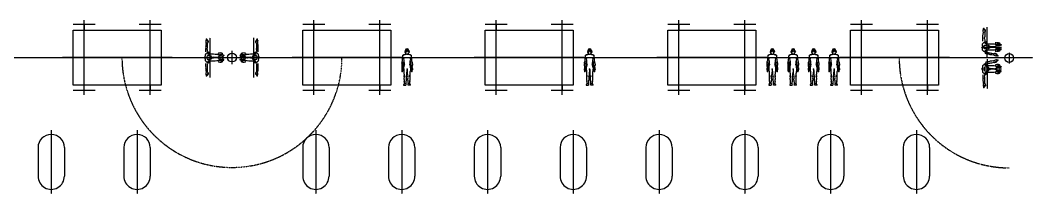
# Model space of a CAD drawing. Header units: millimetres. Extents: x -11892 to 189900, y -209800 to 102617.
# Drawn here: x 30792 to 76817, y -106200 to -98300 of the extents above; entities that cross this region are included whole.
import ezdxf

# ---------------------------------------------------------------- set-up
doc = ezdxf.new("R2010")
doc.units = ezdxf.units.MM
doc.header["$LTSCALE"] = 0.2
doc.linetypes.add('CENTER', pattern=[50.8, 31.75, -6.35, 6.35, -6.35])
doc.linetypes.add('PHANTOM', pattern=[63.5, 31.75, -6.35, 6.35, -6.35, 6.35, -6.35])
for name, color, linetype in [('center', 3, 'CENTER'), ('continus', 6, 'Continuous'), ('fine', 5, 'Continuous'), ('phantom', 5, 'PHANTOM')]:
    doc.layers.add(name, color=color, linetype=linetype)

# ---------------------------------------------------------------- blocks, each defined once
blk = doc.blocks.new('cart1')
at = {"layer": 'center'}
for p, q in [((0, -2500), (0, 2500)), ((-1700, 1500), (1700, 1500)), ((-1700, -1500), (1700, -1500))]:
    blk.add_line(p, q, dxfattribs=at)
at = {"layer": 'continus'}
for p, q in [((-1500, 1000), (-1500, 2000)), ((-1250, -2000), (-1250, 2000)), ((-1250, 2000), (1250, 2000)), ((1250, 2000), (1250, -2000)), ((1500, 1000), (1500, 2000)), ((-1500, 1500), (-1250, 1500)), ((1500, 1500), (1250, 1500)), ((-1500, -2000), (-1500, -1000)), ((1500, -2000), (1500, -1000)), ((-1250, -1500), (-1500, -1500)), ((1250, -1500), (1500, -1500)), ((1250, -2000), (-1250, -2000))]:
    blk.add_line(p, q, dxfattribs=at)
blk = doc.blocks.new('point')
at = {"layer": 'fine'}
h = blk.add_hatch(color=256, dxfattribs=at)
edge = h.paths.add_edge_path()
edge.add_arc((0, 0), 5, 0, 360)
at = {"layer": 'center'}
for p, q in [((7, 0), (-7, 0)), ((0, 7), (0, -7))]:
    blk.add_line(p, q, dxfattribs=at)
blk.add_point((0, 0), dxfattribs=at)
blk = doc.blocks.new('human-top-sit-left-arm-diagonally-forward')
at = {"layer": 'center'}
for p, q in [((0, -454), (0, 900)), ((272, 0), (-654, 0))]:
    blk.add_line(p, q, dxfattribs=at)
at = {"layer": 'continus'}
for p, q in [((155, 838), (150, 838)), ((-476, -402), (-477, -397))]:
    blk.add_line(p, q, dxfattribs=at)
for centre, radius, start, end in [((-121, 752), 204, 353.4177, 3.9712), ((106, 725), 24.1, 173.4179, 199.3438), ((85, 766), 2.62, 50.7758, 180), ((85, 766), 2.62, 50.7758, 180), ((-136, 640), 232, 9.9759, 19.3434), ((-136, 640), 232, 9.9759, 19.3434), ((-12, 647), 157, 46.5152, 50.7787), ((-12, 647), 157, 46.5152, 50.7787), ((113, 684), 20.4, 189.9759, 233.0339), ((113, 684), 20.4, 189.9759, 233.0339), ((91, 755), 6.9, 14.7334, 46.515), ((91, 755), 6.9, 14.7334, 46.515), ((-56, 716), 159, 4.1251, 14.7337), ((-56, 716), 159, 4.1251, 14.7337), ((35, 581), 108, 44.2064, 53.0344), ((35, 581), 108, 44.2064, 53.0345), ((476, 720), 373, 167.2802, 178.8244), ((476, 720), 373, 167.2802, 178.8243), ((2133, 564), 2022, 177.3581, 182.8341), ((2133, 564), 2022, 177.3581, 182.8341), ((117, 801), 5.87, 124.2129, 167.279), ((117, 801), 5.87, 124.2129, 167.279), ((235, 470), 122, 183.179, 199.9166), ((249, 608), 239, 119.0231, 124.2132), ((249, 608), 239, 119.0231, 124.2132), ((125, 831), 15.2, 299.023, 333.09), ((125, 831), 15.2, 299.023, 333.09), ((261, 762), 137, 147.8777, 153.0902), ((261, 762), 137, 147.8777, 153.0902), ((151, 830), 7.79, 97.0602, 141.5473), ((153, 827), 10.7, 27.495, 75.599), ((-62, 776), 231, 356.3209, 14.0254), ((-62, 776), 231, 356.3209, 14.0255), ((196, 656), 30.7, 160.179, 198.6224), ((196, 656), 30.7, 160.179, 198.6224), ((-101, 763), 285, 340.1791, 2.9142), ((-101, 763), 285, 340.1791, 2.9142), ((-317, 484), 511, 2.1493, 18.6224), ((-317, 484), 511, 2.1493, 18.6224), ((173, 781), 3.91, 64.0688, 180), ((173, 781), 3.91, 64.0688, 180), ((99, 630), 172, 61.4443, 64.0694), ((99, 630), 172, 61.4443, 64.0694), ((180, 778), 4.25, 2.915, 61.445), ((180, 778), 4.25, 2.915, 61.445), ((-102, 465), 298, 352.6936, 7.3065), ((-102, 465), 298, 352.6936, 7.3064), ((-618, 93), 17.1, 155.8901, 204.1099), ((-566, 204), 136, 240.3099, 275.3583), ((-571, -49), 186, 72.9086, 87.8007), ((-547, 179), 12.7, 128.1966, 215.2003), ((-485, 287), 137, 237.8777, 243.0902), ((-499, -35), 231, 86.3209, 104.0254), ((-526, -112), 183, 76.008, 98.5393), ((-554, 152), 15.2, 29.0229, 63.09), ((-331, 275), 239, 209.0231, 214.2131), ((-524, 144), 5.87, 214.2128, 257.279), ((-524, 144), 5.87, 214.2128, 257.279), ((-443, 503), 373, 257.2802, 268.8243), ((-523, 34), 95.6, 55.0508, 85.8573), ((-353, 126), 172, 151.4443, 154.0693), ((-353, 126), 172, 151.4443, 154.0693), ((-504, 200), 3.91, 154.0687, 269.9999), ((-504, 200), 3.91, 154.0687, 269.9999), ((-501, 206), 4.25, 92.9149, 151.445), ((-501, 206), 4.25, 92.9149, 151.445), ((-486, -74), 285, 70.179, 92.9141), ((-489, 112), 2.62, 140.7757, 269.9999), ((-370, 15), 157, 136.5152, 140.7787), ((-475, -94), 204, 83.4176, 93.9712), ((-478, 118), 6.9, 104.7333, 136.515), ((-478, 118), 6.9, 104.7333, 136.515), ((-448, -202), 269, 87.2774, 97.3516), ((-440, -30), 159, 94.125, 104.7337), ((-485, 45), 69.2, 58.5288, 76.5128), ((-448, 133), 24.1, 263.4179, 289.3437), ((-419, 83), 30, 134.7176, 179.9999), ((-444, 116), 12.8, 248.1599, 314.6364), ((-364, -109), 232, 99.9759, 109.3434), ((-364, -109), 232, 99.9759, 109.3434), ((-344, 24), 123, 108.7574, 137.3436), ((-427, 94), 7.94, 115.6382, 180), ((-38, 81), 397, 178.1692, 182.0323), ((-428, 67), 6.97, 180, 234.3733), ((-245, 323), 321, 234.3723, 261.5247), ((-214, -350), 500, 101.4366, 115.6398), ((-407, 140), 20.4, 279.9758, 323.0338), ((-407, 140), 20.4, 279.9758, 323.0338), ((-304, 62), 108, 134.2063, 143.0344), ((-304, 62), 108, 134.2063, 143.0344), ((-379, 223), 30.7, 250.179, 288.6224), ((-371, 108), 34.4, 44.0328, 112.5407), ((-287, 2160), 2022, 267.358, 267.6959), ((-4, -4658), 4808, 90, 93.696), ((-345, 236), 300, 308.2319, 321.7681), ((-345, -236), 300, 38.2319, 51.7681), ((-84, 0), 5, 105.5639, 180), ((-84, 0), 5, 180, 254.4361), ((-50, -89), 100, 99.2262, 111.1604), ((23, 0), 90.1, 167.5102, 179.8117), ((23, 0), 90.1, 180.1883, 192.4898), ((-24, 10), 42.2, 117.7619, 167.5102), ((8, 43), 72.4, 158.8865, 192.0839), ((0, 55), 60.8, 147.3037, 166.5115), ((89, -204), 284, 89.9445, 117.7617), ((-40, -33), 187, 69.2268, 78.8913), ((18, 187), 7.52, 116.8843, 246.6514), ((-7, 238), 49.7, 296.181, 340.5613), ((91, -97), 288, 97.9588, 105.3081), ((37, 169), 29.8, 249.2266, 316.19), ((86, 42), 66.4, 118.6398, 151.2322), ((93, 203), 57, 144.4091, 160.5613), ((61, 230), 15.5, 89.1195, 155.1305), ((45, 155), 33.2, 23.6778, 80.2312), ((57, 90), 11.2, 38.9137, 105.2323), ((-128, 328), 259, 316.1897, 321.9547), ((16, 57), 193, 50.7283, 76.6222), ((-4, 89), 70, 352.5386, 6.7204), ((124, 158), 49.6, 66.1915, 168.2137), ((226, 221), 159, 199.5239, 210.3354), ((90, 15), 65.5, 65.0501, 94.2457), ((909, 240), 800, 170.8661, 177.8002), ((104, 45), 31.7, 33.7088, 65.0499), ((36, 0), 113, 0, 33.7088), ((36, 0), 113, 326.2912, 0), ((131, 186), 21.9, 26.7134, 69.2217), ((281, 366), 214, 232.5494, 241.0657), ((159, 146), 36.8, 38.1379, 61.0656), ((-158, -103), 440, 33.6441, 38.1378), ((-802, 334), 1000, 356.0109, 5.3097), ((176, 120), 38.8, 360, 33.6442), ((3207, -129), 3000, 176.443, 177.5336), ((-4783, 248), 5000, 357.8115, 358.5294), ((-618, -93), 17.1, 155.8901, 204.1099), ((-566, -204), 136, 84.6417, 119.6901), ((-571, 49), 186, 272.1993, 287.0914), ((-547, -179), 12.7, 144.7997, 231.8034), ((-485, -287), 137, 116.9098, 122.1223), ((-499, 35), 231, 255.9746, 273.6791), ((-526, 112), 183, 261.4607, 283.992), ((-554, -152), 15.2, 296.91, 330.9771), ((-331, -275), 239, 145.7869, 150.9769), ((-524, -144), 5.87, 102.721, 145.7872), ((-524, -144), 5.87, 102.721, 145.7872), ((-443, -503), 373, 91.1757, 102.7198), ((-523, -34), 95.6, 274.1427, 304.9492), ((-504, -200), 3.91, 90.0001, 205.9313), ((-504, -200), 3.91, 90.0001, 205.9313), ((-353, -126), 172, 205.9307, 208.5557), ((-353, -126), 172, 205.9307, 208.5557), ((-501, -206), 4.25, 208.555, 267.0851), ((-501, -206), 4.25, 208.555, 267.0851), ((-486, 74), 285, 267.0859, 289.821), ((-489, -112), 2.62, 90.0001, 219.2243), ((-370, -15), 157, 219.2213, 223.4848), ((-475, 94), 204, 266.0288, 276.5824), ((-478, -118), 6.9, 223.485, 255.2667), ((-478, -118), 6.9, 223.485, 255.2667), ((-448, 202), 269, 262.6484, 272.7226), ((-440, 30), 159, 255.2663, 265.875), ((-469, -396), 7.79, 143.5691, 188.0563), ((-375, -484), 137, 132.0262, 137.2387), ((-375, -484), 137, 132.0263, 137.2387), ((-466, -397), 10.7, 209.5174, 257.6215), ((-473, -176), 231, 271.091, 288.7955), ((-473, -176), 231, 271.091, 288.7955), ((-485, -45), 69.2, 283.4872, 301.4712), ((-477, -371), 15.2, 312.0264, 346.0935), ((-477, -371), 15.2, 312.0264, 346.0935), ((-230, -432), 239, 160.9033, 166.0933), ((-230, -432), 239, 160.9033, 166.0933), ((-450, -356), 5.87, 117.8374, 160.9036), ((-450, -356), 5.87, 117.8374, 160.9036), ((-279, -681), 373, 106.2921, 117.8362), ((-279, -681), 373, 106.2921, 117.8363), ((-448, -133), 24.1, 70.6563, 96.5821), ((-419, -83), 30, 180, 225.2824), ((-444, -116), 12.8, 45.3636, 111.8401), ((-364, 109), 232, 250.6566, 260.0241), ((-364, 109), 232, 250.6566, 260.0241), ((-428, -67), 6.97, 125.6267, 180.0001), ((-38, -81), 397, 177.9677, 181.8308), ((-427, -94), 7.94, 180, 244.3618), ((-344, -24), 123, 222.6564, 251.2426), ((-245, -323), 321, 98.4753, 125.6277), ((-214, 350), 500, 244.3602, 258.5634), ((-425, -316), 2.62, 105.1165, 234.3407), ((-425, -316), 2.62, 105.1165, 234.3407), ((-335, -191), 157, 234.3377, 238.6012), ((-335, -191), 157, 234.3377, 238.6012), ((-465, -112), 204, 281.1452, 291.6988), ((-417, -404), 3.91, 105.1165, 221.0477), ((-417, -404), 3.91, 105.1165, 221.0477), ((-290, -294), 172, 221.0471, 223.6722), ((-290, -294), 172, 221.0471, 223.6721), ((-413, -318), 6.9, 238.6014, 270.3831), ((-413, -318), 6.9, 238.6014, 270.3831), ((-411, -410), 4.25, 223.6714, 282.2015), ((-411, -410), 4.25, 223.6714, 282.2015), ((-414, -166), 159, 270.3827, 280.9914), ((-414, -166), 159, 270.3827, 280.9914), ((-471, -135), 285, 282.2023, 304.9374), ((-471, -135), 285, 282.2023, 304.9374), ((-407, -140), 20.4, 36.9662, 80.0242), ((-407, -140), 20.4, 36.9662, 80.0242), ((-304, -62), 108, 216.9656, 225.7937), ((-304, -62), 108, 216.9656, 225.7937), ((-379, -223), 30.7, 71.3776, 109.821), ((-380, -325), 24.1, 85.7727, 111.6985), ((-371, -108), 34.4, 247.4593, 315.9672), ((-287, -2160), 2022, 92.3041, 92.642), ((-361, -69), 232, 265.773, 275.1405), ((-361, -69), 232, 265.773, 275.1405), ((-339, -321), 20.4, 52.0826, 95.1406), ((-339, -321), 20.4, 52.0826, 95.1406), ((-260, -219), 108, 232.082, 240.9101), ((-260, -219), 108, 232.082, 240.9101), ((-4, 4658), 4808, 266.304, 270), ((305, -2240), 2022, 102.2824, 107.7584), ((305, -2240), 2022, 102.2823, 107.7583), ((-290, -394), 30.7, 86.494, 124.9374), ((-290, -394), 30.7, 86.494, 124.9374), ((-257, 146), 511, 266.4941, 282.9672), ((-257, 146), 511, 266.4941, 282.9672), ((-183, -56), 298, 277.81, 292.4229), ((-183, -56), 298, 277.81, 292.4229), ((-100, -383), 122, 85.1999, 101.9375), ((-50, 89), 100, 248.8396, 260.7738), ((-240, 654), 1000, 279.8068, 289.1055), ((-24, -10), 42.2, 192.4898, 242.2381), ((8, -43), 72.4, 167.9161, 201.1135), ((0, -55), 60.8, 193.4885, 212.6963), ((89, 204), 284, 242.2383, 270.0555), ((298, -974), 800, 107.3163, 114.2504), ((-40, 33), 187, 281.1087, 290.7732), ((18, -187), 7.52, 113.3486, 243.1157), ((91, 97), 288, 254.6919, 262.0412), ((-7, -238), 49.7, 19.4387, 63.819), ((86, -42), 66.4, 208.7678, 241.3602), ((37, -169), 29.8, 43.81, 110.7734), ((93, -203), 57, 199.4387, 215.5909), ((61, -230), 15.5, 204.8695, 270.8805), ((45, -155), 33.2, 279.7688, 336.3222), ((57, -90), 11.2, 254.7677, 321.0863), ((-128, -328), 259, 38.0453, 43.8103), ((16, -57), 193, 283.3778, 309.2717), ((-4, -89), 70, 353.2796, 7.4614), ((226, -221), 159, 149.6646, 160.4761), ((124, -158), 49.6, 191.7863, 293.8085), ((90, -15), 65.5, 265.7543, 294.9499), ((104, -45), 31.7, 294.9501, 326.2912), ((131, -186), 21.9, 290.7783, 333.2866), ((281, -366), 214, 118.9343, 127.4506), ((159, -146), 36.8, 298.9344, 321.8621), ((-158, 103), 440, 321.8622, 326.3559), ((176, -120), 38.8, 326.3558, 0), ((3207, 129), 3000, 182.4664, 183.557), ((-4783, -248), 5000, 1.4706, 2.1885)]:
    blk.add_arc(centre, radius, start, end, dxfattribs=at)
for points, start_tangent, end_tangent in [([(-599, 120), (-600, 121), (-601, 121), (-602, 121), (-604, 121), (-605, 121), (-606, 121), (-607, 121), (-608, 120), (-609, 120), (-610, 119), (-612, 119), (-613, 118), (-614, 118), (-615, 117), (-616, 116), (-616, 115), (-616, 114), (-616, 113), (-616, 112), (-617, 111), (-618, 112), (-619, 112), (-620, 112), (-622, 112), (-623, 112), (-624, 112), (-625, 111), (-626, 111), (-627, 110), (-628, 109), (-629, 108), (-630, 107), (-630, 106), (-630, 105), (-630, 104), (-630, 103), (-631, 101), (-631, 100), (-632, 100), (-634, 100)], (-0.925925, 0.377707), (-0.920937, -0.389711)), ([(-632, 100), (-630, 99), (-628, 97), (-626, 96), (-625, 94)], (0.76833, -0.640054), (0.76833, -0.640054)), ([(-616, 111), (-614, 110), (-613, 108), (-612, 107), (-611, 105)], (0.631833, -0.775104), (0.631833, -0.775104)), ([(-581, 128), (-583, 129), (-585, 129), (-586, 129), (-588, 129), (-590, 129), (-592, 128), (-594, 128), (-596, 127), (-597, 126), (-599, 124), (-599, 122), (-599, 120)], (-0.963527, 0.267612), (0.203887, -0.978994)), ([(-599, 120), (-597, 119), (-595, 118), (-593, 116), (-591, 115)], (0.797809, -0.602911), (0.797809, -0.602911)), ([(-564, 138), (-566, 138), (-569, 138), (-571, 137), (-573, 137), (-576, 136), (-578, 136), (-580, 135), (-581, 133), (-581, 131), (-581, 128)], (-0.993183, 0.116569), (0.399501, -0.916733)), ([(-581, 128), (-578, 127), (-576, 126), (-573, 125), (-571, 123)], (0.89158, -0.452864), (0.89158, -0.452864)), ([(-293, 5), (-281, 5), (-270, 4), (-259, 4), (-248, 4), (-237, 4), (-226, 4), (-215, 3), (-204, 3), (-193, 2), (-182, 1), (-171, 1), (-160, 0)], (0.99926, -0.038454), (0.99799, -0.063372)), ([(-293, -5), (-281, -5), (-270, -4), (-259, -4), (-248, -4), (-237, -4), (-226, -4), (-215, -3), (-204, -3), (-193, -2), (-182, -1), (-171, -1), (-160, 0)], (0.99926, 0.038454), (0.99799, 0.063372)), ([(67, 180), (63, 184), (60, 188), (57, 193), (56, 198), (55, 203), (55, 209)], (-0.765343, 0.643623), (0.118329, 0.992974)), ([(67, 180), (66, 185), (65, 189), (66, 193), (67, 197), (70, 201), (73, 203)], (-0.3137, 0.949522), (0.795121, 0.606451)), ([(119, 367), (122, 377), (123, 387), (124, 398), (124, 408), (123, 419), (120, 429)], (0.278635, 0.960397), (-0.26101, 0.965336)), ([(119, 367), (122, 377), (123, 387), (124, 398), (124, 408), (123, 419), (120, 429)], (0.278635, 0.960397), (-0.261206, 0.965283)), ([(-599, -121), (-600, -121), (-601, -121), (-602, -121), (-604, -121), (-605, -121), (-606, -121), (-607, -121), (-608, -120), (-609, -120), (-610, -119), (-612, -119), (-613, -118), (-614, -118), (-615, -117), (-616, -116), (-616, -115), (-616, -114), (-616, -113), (-616, -112), (-617, -111), (-618, -112), (-619, -112), (-620, -112), (-622, -112), (-623, -112), (-624, -112), (-625, -111), (-626, -111), (-627, -110), (-628, -109), (-629, -108), (-630, -107), (-630, -106), (-630, -105), (-630, -104), (-630, -103), (-631, -101), (-631, -100), (-632, -100), (-634, -100)], (-0.925925, -0.377707), (-0.920937, 0.389711)), ([(-632, -100), (-630, -99), (-628, -97), (-626, -96), (-625, -94)], (0.76833, 0.640054), (0.76833, 0.640054)), ([(-616, -111), (-614, -110), (-613, -108), (-612, -107), (-611, -105)], (0.631833, 0.775104), (0.631833, 0.775104)), ([(-599, -121), (-597, -119), (-595, -118), (-593, -116), (-591, -115)], (0.797809, 0.602911), (0.797809, 0.602911)), ([(-581, -128), (-583, -129), (-585, -129), (-586, -129), (-588, -129), (-590, -129), (-592, -128), (-594, -128), (-596, -127), (-597, -126), (-599, -124), (-599, -122), (-599, -121)], (-0.963527, -0.267612), (0.203887, 0.978994)), ([(-564, -138), (-566, -138), (-569, -138), (-571, -137), (-573, -137), (-576, -136), (-578, -136), (-580, -135), (-581, -133), (-581, -131), (-581, -128)], (-0.993183, -0.116569), (0.399501, 0.916733)), ([(-581, -128), (-578, -127), (-576, -126), (-573, -125), (-571, -123)], (0.89158, 0.452864), (0.89158, 0.452864)), ([(-30, -244), (-40, -249), (-49, -253), (-59, -257), (-69, -260), (-80, -261), (-90, -262)], (-0.854502, -0.519448), (-1, 0.000236)), ([(-30, -244), (-40, -249), (-49, -253), (-59, -257), (-69, -260), (-80, -261), (-90, -262)], (-0.854502, -0.519448), (-1, 0.000439)), ([(67, -180), (63, -184), (60, -188), (57, -193), (56, -198), (55, -203), (55, -209)], (-0.765343, -0.643623), (0.118329, -0.992974)), ([(67, -180), (66, -185), (65, -189), (66, -193), (67, -197), (70, -201), (73, -203)], (-0.3137, -0.949522), (0.795121, -0.606451))]:
    blk.add_spline(points, degree=3, dxfattribs=dict(at, start_tangent=start_tangent, end_tangent=end_tangent))
at = {"layer": 'continus', "rotation": 180}
for p in [(150, 838), (-560, 179)]:
    blk.add_blockref('point', p, dxfattribs=at)
at = {"layer": 'continus', "xscale": -1}
for p, rotation in [((124, 208), 180), ((-477, -397), 285.1164694000804)]:
    blk.add_blockref('point', p, dxfattribs=dict(at, rotation=rotation))
blk.add_blockref('point', (-560, -179), dxfattribs=at)
at = {"layer": 'continus'}
blk.add_blockref('point', (124, -208), dxfattribs=at)
blk = doc.blocks.new('human-top-sit')
at = {"layer": 'center'}
for p, q in [((0, 900), (0, -900)), ((-271.5161, 0), (654.3785, 0))]:
    blk.add_line(p, q, dxfattribs=at)
at = {"layer": 'continus'}
for p, q in [((-155.3034, 837.5), (-150, 837.5)), ((-155.3034, -837.5), (-150, -837.5))]:
    blk.add_line(p, q, dxfattribs=at)
for centre, radius, start, end in [((102.2284, 464.787), 298.0861, 172.69356, 187.30645), ((102.2296, 464.7858), 298.0861, 172.69355, 187.30644), ((316.8341, 483.5459), 510.6305, 161.37764, 177.85072), ((316.8353, 483.545), 510.6305, 161.37764, 177.85072), ((100.5096, 763.3374), 284.6457, 177.08585, 199.82093), ((100.5108, 763.3359), 284.6457, 177.08585, 199.82093), ((-179.5252, 777.5928), 4.2488, 118.55497, 177.085), ((-179.5246, 777.5913), 4.2488, 118.55498, 177.085), ((-99.3799, 630.3254), 171.9123, 115.93062, 118.55568), ((-99.3787, 630.3241), 171.9123, 115.9306, 118.55569), ((-172.8437, 781.413), 3.9108, 0, 115.93123), ((-172.8424, 781.4118), 3.9108, 0, 115.93123), ((61.839, 776.1524), 230.8308, 165.97454, 183.67908), ((61.8402, 776.1509), 230.8308, 165.97456, 183.67906), ((-196.1554, 656.4093), 30.7011, 341.377564, 19.82098), ((-196.1542, 656.4081), 30.7011, 341.377558, 19.82098), ((-152.6514, 827.172), 10.6631, 104.40096, 152.50504), ((-150.9577, 829.7678), 7.7913, 38.45267, 82.93984), ((-260.5207, 761.9941), 136.5718, 26.9098, 32.12228), ((-260.5188, 761.9928), 136.5718, 26.90978, 32.12228), ((-125.152, 830.6992), 15.2341, 206.90997, 240.97704), ((-125.1508, 830.6983), 15.2341, 206.90996, 240.97704), ((-248.6518, 608.1113), 239.3199, 55.78681, 60.97688), ((-248.6505, 608.1104), 239.3199, 55.78681, 60.97687), ((-234.809, 470.3815), 121.5862, 340.083442, 356.8210315), ((-117.3908, 801.1615), 5.8722, 12.72098, 55.78715), ((-117.3889, 801.1603), 5.8722, 12.72097, 55.78715), ((-2133.172, 563.628), 2022.2352, 357.1658578, 2.64188), ((-2133.172, 563.6255), 2022.2352, 357.1659268, 2.6419), ((-35.4261, 581.3379), 108.3401, 126.96555, 135.79364), ((-35.4248, 581.3364), 108.3401, 126.96557, 135.79364), ((-475.8429, 720.2509), 373.3424, 1.17567, 12.71979), ((-475.8411, 720.2497), 373.3424, 1.17565, 12.71977), ((56.2054, 716.4594), 159.196, 165.26625, 175.8749), ((56.2066, 716.4582), 159.196, 165.26625, 175.8749), ((-112.84, 684.1977), 20.3965, 306.966095, 350.0241015), ((-112.8388, 684.1968), 20.3965, 306.966095, 350.0240989), ((-91.0785, 755.1911), 6.9048, 133.48496, 165.26664), ((-91.0773, 755.1899), 6.9048, 133.48496, 165.26664), ((11.8817, 646.6364), 156.5207, 129.22125, 133.48476), ((11.8829, 646.6352), 156.5207, 129.22125, 133.48476), ((135.8075, 640.4621), 232.0685, 160.65658, 170.02408), ((135.8087, 640.4609), 232.0685, 160.65658, 170.02408), ((-85.4309, 765.8628), 2.6224, 0, 129.22421), ((-85.4297, 765.8619), 2.6224, 0, 129.22423), ((121.1541, 751.521), 204.4605, 176.02877, 186.58232), ((-105.9174, 725.3192), 24.1185, 340.656249, 6.58206), ((4783.3527, 247.9557), 4999.9999, 181.47063, 182.18854), ((-176.2494, 119.6357), 38.7508, 146.3558, 180.00002), ((-3207.2217, -129.1), 3000, 2.46639002, 3.55696), ((-3207.2217, 129.1), 3000, 356.44304, 357.53360998), ((158.1091, -102.8836), 440.3854, 141.86224, 146.35587), ((802.2717, 334.3378), 1000, 174.69033, 183.98907), ((-159.3421, 146.3681), 36.7744, 118.93437, 141.86207), ((-280.5341, 365.5973), 213.7227, 298.934332, 307.45055), ((-130.99, 186.0718), 21.9242, 110.77832, 153.28659), ((-36.1847, 0), 113.3554, 146.29118, 180), ((-36.1847, 0), 113.3554, 180, 213.70882), ((-124.3524, 158.1104), 49.5563, 11.78628, 113.80851), ((-16.3483, 56.8522), 193.3959, 103.37784, 129.27174), ((-104.0869, 45.3003), 31.7293, 114.95012, 146.29115), ((-909.046, 239.5606), 800, 2.19984, 9.13394), ((-89.8487, 14.6958), 65.4836, 85.75433, 114.9499), ((-89.0509, -204.2626), 284.3992, 62.2383, 90.05548), ((-225.9455, 221.4579), 159.2612, 329.664572, 340.476123), ((127.7716, 327.5715), 258.548, 218.04527, 223.81026), ((-45.4334, 154.8984), 33.2026, 99.76879, 156.32221), ((3.955, 88.8062), 69.9919, 173.27957, 187.46144), ((-56.8146, 89.9387), 11.2369, 74.76772, 141.08631), ((-60.8576, 229.5508), 15.4512, 24.86948, 90.88054), ((-37.3084, 169.2087), 29.7904, 223.81004, 290.773383), ((-85.6916, 42.4961), 66.4099, 28.76778, 61.36018), ((-90.9217, -97.4478), 287.8403, 74.69185, 82.04123), ((-93.227, 202.8492), 57.045, 19.43866, 35.59093), ((7.4072, 238.3643), 49.6724, 199.43866, 243.81895), ((39.5208, -33.3316), 186.8319, 101.10866, 110.77322), ((-17.9084, 187.0826), 7.5183, 293.348583, 63.1157), ((3.5241, -4657.6921), 4807.6919, 86.30395, 90.00004), ((23.7646, 10.0596), 42.198, 12.4898, 62.23814), ((0.1825, 54.6103), 60.7737, 13.48851, 32.69628), ((-8.2453, 42.7115), 72.385, 347.916063, 21.11353), ((-22.9847, -0.296), 90.0811, 0.1882701, 12.48984), ((-22.9847, 0.296), 90.0811, 347.51016, 359.8117299), ((50.4803, -88.7728), 100, 68.83962, 80.77377), ((84.367, 0), 5, 0, 74.43606), ((84.367, 0), 5, 285.56394, 0), ((345.3039, 235.6537), 300, 218.23188, 231.76809), ((345.3039, -235.6537), 300, 128.23191, 141.76812), ((245.2325, 322.5132), 321.0192, 278.47532, 305.627651), ((214.2913, -350.151), 500.0804, 64.36022, 78.56338), ((370.5285, 108.4162), 34.4041, 67.45928, 135.9672), ((286.6974, 2159.8718), 2022.2352, 272.304073, 272.641962), ((379.4799, 222.854), 30.7011, 251.37762, 289.821036), ((304.4085, 62.125), 108.3401, 36.96563, 45.7937), ((304.4091, 62.1265), 108.3401, 36.96561, 45.7937), ((344.1412, 23.6551), 123.0736, 42.65637, 71.24262), ((486.4087, -73.8104), 284.6457, 87.0859, 109.82097), ((407.2686, 139.5386), 20.3965, 216.96617, 260.024172), ((407.2699, 139.5395), 20.3965, 216.96617, 260.024172), ((363.5333, -109.1088), 232.0685, 70.65664, 80.02414), ((363.5345, -109.1079), 232.0685, 70.65664, 80.02414), ((427.2467, 93.5288), 7.9404, 0.00005, 64.36175), ((428.172, 67.2464), 6.968, 305.626705, 0.00005), ((443.6364, 116.1475), 12.7856, 225.36364, 291.840067), ((447.915, -201.7349), 269.0379, 82.64842, 92.72257), ((38.0816, 81.0895), 397.3042, 357.9676522, 1.83082), ((419.0057, 82.5391), 30, 0.00005, 45.28238), ((448.3911, 132.6172), 24.1185, 250.6563, 276.582107), ((484.5306, 45.2427), 69.219, 103.48724, 121.47119), ((439.53, -29.5062), 159.196, 75.26631, 85.87496), ((443.3215, 502.5415), 373.3424, 271.175712, 282.719825), ((474.5935, -94.4546), 204.4605, 86.02881, 96.58236), ((523.1756, 34.1578), 95.6437, 94.14266, 124.94923), ((478.2617, 117.7768), 6.9048, 43.48501, 75.2667), ((478.2635, 117.7784), 6.9048, 43.48501, 75.2667), ((526.4788, -112.0437), 182.5513, 81.46067, 103.99199), ((369.707, 14.8176), 156.5207, 39.22131, 43.48482), ((499.2236, -35.1397), 230.8308, 75.9746, 93.6791), ((488.9337, 112.1299), 2.6224, 270.000059, 39.22429), ((500.6634, 206.2241), 4.2488, 28.55504, 87.08506), ((500.664, 206.2256), 4.2488, 28.55503, 87.08506), ((353.396, 126.0791), 171.9123, 25.93066, 28.55575), ((353.3972, 126.0801), 171.9123, 25.93068, 28.55574), ((504.4842, 199.5429), 3.9108, 270.000059, 25.93129), ((504.4854, 199.5441), 3.9108, 270.000059, 25.93129), ((571.0388, -48.5824), 186.3642, 92.19927, 107.09144), ((524.2321, 144.0894), 5.8722, 282.721013, 325.7872), ((524.2334, 144.0903), 5.8722, 282.721027, 325.7872), ((331.1816, 275.3501), 239.3199, 325.786886, 330.976942), ((553.7707, 151.8506), 15.2341, 116.91, 150.97708), ((485.0647, 287.2193), 136.5718, 296.909843, 302.122343), ((566.2634, 203.6481), 135.7575, 264.641714, 299.690085), ((547.3352, 178.8569), 12.6656, 324.799712, 51.80335), ((617.8656, 92.7124), 17.1344, 335.890067, 24.10993), ((4783.3527, -247.9557), 4999.9999, 177.81146, 178.52937), ((-176.2494, -119.6357), 38.7508, 179.99998, 213.6442), ((158.1091, 102.8836), 440.3854, 213.64413, 218.13776), ((802.2717, -334.3378), 1000, 176.01093, 185.30967), ((102.2284, -464.787), 298.0861, 172.69355, 187.30644), ((102.2296, -464.7858), 298.0861, 172.69356, 187.30645), ((-159.3421, -146.3681), 36.7744, 218.13793, 241.06563), ((-280.5341, -365.5973), 213.7227, 52.54945, 61.065668), ((-130.99, -186.0718), 21.9242, 206.71341, 249.22168), ((-124.3524, -158.1104), 49.5563, 246.19149, 348.21372), ((-16.3483, -56.8522), 193.3959, 230.72826, 256.62216), ((-104.0869, -45.3003), 31.7293, 213.70885, 245.04988), ((-234.809, -470.3815), 121.5862, 3.1789685, 19.916558), ((-909.046, -239.5606), 800, 350.86606, 357.80016), ((-89.8487, -14.6958), 65.4836, 245.0501, 274.24567), ((-89.0509, 204.2626), 284.3992, 269.94452, 297.7617), ((-225.9455, -221.4579), 159.2612, 19.523877, 30.335428), ((127.7716, -327.5715), 258.548, 136.18974, 141.95473), ((-45.4334, -154.8984), 33.2026, 203.67779, 260.23121), ((3.955, -88.8062), 69.9919, 172.53856, 186.72043), ((-56.8146, -89.9387), 11.2369, 218.91369, 285.23228), ((-60.8576, -229.5508), 15.4512, 269.11946, 335.13052), ((-37.3084, -169.2087), 29.7904, 69.226617, 136.18996), ((-85.6916, -42.4961), 66.4099, 298.63982, 331.23222), ((-90.9217, 97.4478), 287.8403, 277.95877, 285.30815), ((-93.227, -202.8492), 57.045, 324.40907, 340.56134), ((7.4072, -238.3643), 49.6724, 116.18105, 160.56134), ((39.5208, 33.3316), 186.8319, 249.22678, 258.89134), ((-17.9084, -187.0826), 7.5183, 296.8843, 66.651417), ((3.5241, 4657.6921), 4807.6919, 269.99996, 273.69605), ((23.7646, -10.0596), 42.198, 297.76186, 347.5102), ((0.1825, -54.6103), 60.7737, 327.30372, 346.51149), ((-8.2453, -42.7115), 72.385, 338.88647, 12.083937), ((50.4803, 88.7728), 100, 279.22623, 291.16038), ((245.2325, -322.5132), 321.0192, 54.372349, 81.52468), ((214.2913, 350.151), 500.0804, 281.43662, 295.63978), ((370.5285, -108.4162), 34.4041, 224.0328, 292.54072), ((286.6974, -2159.8718), 2022.2352, 87.358038, 87.695927), ((379.4799, -222.854), 30.7011, 70.178964, 108.62238), ((304.4085, -62.125), 108.3401, 314.2063, 323.03437), ((304.4091, -62.1265), 108.3401, 314.2063, 323.03439), ((344.1412, -23.6551), 123.0736, 288.75738, 317.34363), ((486.4087, 73.8104), 284.6457, 250.17903, 272.9141), ((407.2686, -139.5386), 20.3965, 99.975828, 143.03383), ((407.2699, -139.5395), 20.3965, 99.975828, 143.03383), ((363.5333, 109.1088), 232.0685, 279.97586, 289.34336), ((363.5345, 109.1079), 232.0685, 279.97586, 289.34336), ((427.2467, -93.5288), 7.9404, 295.63825, 359.99995), ((428.172, -67.2464), 6.968, 359.99995, 54.373295), ((443.6364, -116.1475), 12.7856, 68.159933, 134.63636), ((447.915, 201.7349), 269.0379, 267.27743, 277.35158), ((38.0816, -81.0895), 397.3042, 358.16918, 2.0323478), ((419.0057, -82.5391), 30, 314.71762, 359.99995), ((448.3911, -132.6172), 24.1185, 83.417893, 109.3437), ((484.5306, -45.2427), 69.219, 238.52881, 256.51276), ((439.53, 29.5062), 159.196, 274.12504, 284.73369), ((443.3215, -502.5415), 373.3424, 77.280175, 88.824288), ((474.5935, 94.4546), 204.4605, 263.41764, 273.97119), ((523.1756, -34.1578), 95.6437, 235.05077, 265.85734), ((478.2617, -117.7768), 6.9048, 284.7333, 316.51499), ((478.2635, -117.7784), 6.9048, 284.7333, 316.51499), ((526.4788, 112.0437), 182.5513, 256.00801, 278.53933), ((369.707, -14.8176), 156.5207, 316.51518, 320.77869), ((499.2236, 35.1397), 230.8308, 266.3209, 284.0254), ((488.9337, -112.1299), 2.6224, 320.77571, 89.999941), ((500.6634, -206.2241), 4.2488, 272.91494, 331.44496), ((500.664, -206.2256), 4.2488, 272.91494, 331.44497), ((353.396, -126.0791), 171.9123, 331.44425, 334.06934), ((353.3972, -126.0801), 171.9123, 331.44426, 334.06932), ((504.4842, -199.5429), 3.9108, 334.06871, 89.999941), ((504.4854, -199.5441), 3.9108, 334.06871, 89.999941), ((571.0388, 48.5824), 186.3642, 252.90856, 267.80073), ((524.2321, -144.0894), 5.8722, 34.2128, 77.278987), ((524.2334, -144.0903), 5.8722, 34.2128, 77.278973), ((331.1816, -275.3501), 239.3199, 29.023058, 34.213114), ((553.7707, -151.8506), 15.2341, 209.02292, 243.09), ((485.0647, -287.2193), 136.5718, 57.877657, 63.090157), ((566.2634, -203.6481), 135.7575, 60.309915, 95.358286), ((547.3352, -178.8569), 12.6656, 308.19665, 35.200288), ((617.8656, -92.7124), 17.1344, 335.89007, 24.109933), ((316.8341, -483.5459), 510.6305, 182.14928, 198.62236), ((316.8353, -483.545), 510.6305, 182.14928, 198.62236), ((100.5096, -763.3374), 284.6457, 160.17907, 182.91415), ((100.5108, -763.3359), 284.6457, 160.17907, 182.91415), ((-179.5252, -777.5928), 4.2488, 182.915, 241.44503), ((-179.5246, -777.5913), 4.2488, 182.915, 241.44502), ((-99.3799, -630.3254), 171.9123, 241.44432, 244.06938), ((-99.3787, -630.3241), 171.9123, 241.44431, 244.0694), ((-172.8437, -781.413), 3.9108, 244.06877, 0), ((-172.8424, -781.4118), 3.9108, 244.06877, 0), ((61.839, -776.1524), 230.8308, 176.32092, 194.02546), ((61.8402, -776.1509), 230.8308, 176.32094, 194.02544), ((-196.1554, -656.4093), 30.7011, 340.17902, 18.622436), ((-196.1542, -656.4081), 30.7011, 340.17902, 18.622442), ((-152.6514, -827.172), 10.6631, 207.49496, 255.59904), ((-150.9577, -829.7678), 7.7913, 277.06016, 321.54733), ((-260.5207, -761.9941), 136.5718, 327.87772, 333.0902), ((-260.5188, -761.9928), 136.5718, 327.87772, 333.09022), ((-125.152, -830.6992), 15.2341, 119.02296, 153.09003), ((-125.1508, -830.6983), 15.2341, 119.02296, 153.09004), ((-248.6518, -608.1113), 239.3199, 299.02312, 304.21319), ((-248.6505, -608.1104), 239.3199, 299.02313, 304.21319), ((-117.3908, -801.1615), 5.8722, 304.21285, 347.27902), ((-117.3889, -801.1603), 5.8722, 304.21285, 347.27903), ((-2133.172, -563.628), 2022.2352, 357.35812, 2.8341422), ((-2133.172, -563.6255), 2022.2352, 357.3581, 2.8340732), ((-35.4261, -581.3379), 108.3401, 224.20636, 233.03445), ((-35.4248, -581.3364), 108.3401, 224.20636, 233.03443), ((-475.8429, -720.2509), 373.3424, 347.28021, 358.82433), ((-475.8411, -720.2497), 373.3424, 347.28023, 358.82435), ((56.2054, -716.4594), 159.196, 184.1251, 194.73375), ((56.2066, -716.4582), 159.196, 184.1251, 194.73375), ((-112.84, -684.1977), 20.3965, 9.9758985, 53.033905), ((-112.8388, -684.1968), 20.3965, 9.9759011, 53.033905), ((-91.0785, -755.1911), 6.9048, 194.73336, 226.51504), ((-91.0773, -755.1899), 6.9048, 194.73336, 226.51504), ((11.8817, -646.6364), 156.5207, 226.51524, 230.77875), ((11.8829, -646.6352), 156.5207, 226.51524, 230.77875), ((135.8075, -640.4621), 232.0685, 189.97592, 199.34342), ((135.8087, -640.4609), 232.0685, 189.97592, 199.34342), ((-85.4309, -765.8628), 2.6224, 230.77579, 0), ((-85.4297, -765.8619), 2.6224, 230.77577, 0), ((121.1541, -751.521), 204.4605, 173.41768, 183.97123), ((-105.9174, -725.3192), 24.1185, 353.41794, 19.343751)]:
    blk.add_arc(centre, radius, start, end, dxfattribs=at)
for points, start_tangent, end_tangent in [([(-119.1895, 366.5552), (-121.6918, 376.7805), (-123.3243, 387.1802), (-124.0651, 397.6811), (-123.8763, 408.2062), (-122.7067, 418.6672), (-120.4961, 428.958)], (-0.278634779, 0.9603971366), (0.2612058012, 0.9652831343)), ([(-119.1883, 366.5537), (-121.6899, 376.7757), (-123.3223, 387.1721), (-124.0636, 397.6696), (-123.8759, 408.1914), (-122.7081, 418.6493), (-120.5001, 428.9372)], (-0.2786350706, 0.960397052), (0.2610097088, 0.9653361756)), ([(-66.6962, 180.3998), (-65.6758, 184.5808), (-65.3641, 188.8722), (-65.8981, 193.1386), (-67.4634, 197.1376), (-70.0045, 200.6059), (-73.1897, 203.4964)], (0.3137002787, 0.9495220562), (-0.7951209775, 0.6064508481)), ([(-66.6962, 180.3998), (-62.895, 184.0874), (-59.6825, 188.2967), (-57.2154, 192.9799), (-55.6827, 198.0447), (-55.0957, 203.3063), (-55.34, 208.5965)], (0.765343001, 0.6436226308), (-0.1183291902, 0.992974422)), ([(292.5451, 5), (281.4681, 4.588), (270.3889, 4.2366), (259.3069, 3.9939), (248.2217, 3.8951), (237.137, 3.8475), (226.0533, 3.6854), (214.9767, 3.2656), (203.91, 2.6429), (192.845, 1.9705), (181.7786, 1.3234), (170.7127, 0.6769), (159.6502, 0)], (-0.9992603792, -0.038453798), (-0.9979899885, -0.0633717829)), ([(292.5451, -5), (281.4681, -4.588), (270.3889, -4.2366), (259.3069, -3.9939), (248.2217, -3.8951), (237.137, -3.8475), (226.0533, -3.6854), (214.9767, -3.2656), (203.91, -2.6429), (192.845, -1.9705), (181.7786, -1.3234), (170.7127, -0.6769), (159.6502, 0)], (-0.9992603792, 0.038453798), (-0.9979899885, 0.0633717829)), ([(563.8873, 137.6444), (566.2348, 137.7843), (568.5839, 137.6719), (570.9171, 137.3704), (573.2344, 136.9612), (575.5381, 136.4823), (577.7973, 135.8273), (579.8992, 134.7824), (581.3577, 132.9846), (581.4344, 130.6591), (580.7269, 128.4205)], (0.9931825992, 0.1165689699), (-0.3995011392, -0.9167326981)), ([(580.7269, 128.4205), (578.2173, 127.1457), (575.7077, 125.8709), (573.1981, 124.596), (570.6884, 123.3213)], (-0.8915795619, -0.4528640909), (-0.8915795619, -0.4528640909)), ([(580.7269, 128.4205), (582.6117, 128.8524), (584.5286, 129.1067), (586.4611, 129.1652), (588.3882, 129.0101), (590.2906, 128.6632), (592.1602, 128.1695), (594, 127.5739), (595.7872, 126.8365), (597.4203, 125.808), (598.6142, 124.3058), (599.0072, 122.4252), (598.8201, 120.5039)], (0.9635266575, 0.2676123693), (-0.2038866695, -0.9789944974)), ([(598.8201, 120.5039), (596.9024, 119.0546), (594.9847, 117.6053), (593.067, 116.1561), (591.1493, 114.7068)], (-0.7978086321, -0.6029107616), (-0.7978086321, -0.6029107616)), ([(598.8201, 120.5039), (599.9577, 120.9113), (601.1294, 121.2076), (602.3269, 121.369), (603.5349, 121.3669), (604.7316, 121.1996), (605.9054, 120.9099), (607.0568, 120.5413), (608.1957, 120.1324), (609.3296, 119.7138), (610.4566, 119.2762), (611.5676, 118.7993), (612.6524, 118.2669), (613.7037, 117.669), (614.7039, 116.9905), (615.5831, 116.1629), (616.1721, 115.1167), (616.2463, 113.9215), (615.9436, 112.7517), (615.7382, 111.5712), (616.8019, 111.2744), (617.9837, 111.5281), (619.1565, 111.8219), (620.3457, 112.0419), (621.5514, 112.1175), (622.7502, 111.9831), (623.9069, 111.6358), (625.0072, 111.1375), (626.0571, 110.5384), (627.0654, 109.8696), (628.0295, 109.1403), (628.9074, 108.3106), (629.6272, 107.3426), (630.1089, 106.237), (630.3289, 105.0498), (630.4062, 103.8439), (630.4648, 102.636), (630.6405, 101.4404), (631.2156, 100.3964), (632.3293, 99.9744), (633.5052, 99.7117)], (0.9259252893, 0.3777067097), (0.9209372221, -0.3897109609)), ([(615.7843, 111.4573), (614.4714, 109.8467), (613.1585, 108.2361), (611.8457, 106.6256), (610.5328, 105.015)], (-0.631833126, -0.7751044451), (-0.631833126, -0.7751044451)), ([(631.6168, 100.1484), (629.8455, 98.6728), (628.0743, 97.1973), (626.3031, 95.7218), (624.5318, 94.2463)], (-0.7683297784, -0.6400541787), (-0.7683297784, -0.6400541787)), ([(-119.1895, -366.5552), (-121.6918, -376.7805), (-123.3243, -387.1802), (-124.0651, -397.6811), (-123.8763, -408.2062), (-122.7067, -418.6672), (-120.4961, -428.958)], (-0.278634779, -0.9603971366), (0.2612058012, -0.9652831343)), ([(-119.1883, -366.5537), (-121.6899, -376.7757), (-123.3223, -387.1721), (-124.0636, -397.6696), (-123.8759, -408.1914), (-122.7081, -418.6493), (-120.5001, -428.9372)], (-0.2786350706, -0.960397052), (0.2610097088, -0.9653361756)), ([(-66.6962, -180.3998), (-65.6758, -184.5808), (-65.3641, -188.8722), (-65.8981, -193.1386), (-67.4634, -197.1376), (-70.0045, -200.6059), (-73.1897, -203.4964)], (0.3137002787, -0.9495220562), (-0.7951209775, -0.6064508481)), ([(-66.6962, -180.3998), (-62.895, -184.0874), (-59.6825, -188.2967), (-57.2154, -192.9799), (-55.6827, -198.0447), (-55.0957, -203.3063), (-55.34, -208.5965)], (0.765343001, -0.6436226308), (-0.1183291902, -0.992974422)), ([(563.8873, -137.6444), (566.2348, -137.7843), (568.5839, -137.6719), (570.9171, -137.3704), (573.2344, -136.9612), (575.5381, -136.4823), (577.7973, -135.8273), (579.8992, -134.7824), (581.3577, -132.9846), (581.4344, -130.6591), (580.7269, -128.4205)], (0.9931825992, -0.1165689699), (-0.3995011392, 0.9167326981)), ([(580.7269, -128.4205), (578.2173, -127.1457), (575.7077, -125.8709), (573.1981, -124.596), (570.6884, -123.3213)], (-0.8915795619, 0.4528640909), (-0.8915795619, 0.4528640909)), ([(580.7269, -128.4205), (582.6117, -128.8524), (584.5286, -129.1067), (586.4611, -129.1652), (588.3882, -129.0101), (590.2906, -128.6632), (592.1602, -128.1695), (594, -127.5739), (595.7872, -126.8365), (597.4203, -125.808), (598.6142, -124.3058), (599.0072, -122.4252), (598.8201, -120.5039)], (0.9635266575, -0.2676123693), (-0.2038866695, 0.9789944974)), ([(598.8201, -120.5039), (596.9024, -119.0546), (594.9847, -117.6053), (593.067, -116.1561), (591.1493, -114.7068)], (-0.7978086321, 0.6029107616), (-0.7978086321, 0.6029107616)), ([(598.8201, -120.5039), (599.9577, -120.9113), (601.1294, -121.2076), (602.3269, -121.369), (603.5349, -121.3669), (604.7316, -121.1996), (605.9054, -120.9099), (607.0568, -120.5413), (608.1957, -120.1324), (609.3296, -119.7138), (610.4566, -119.2762), (611.5676, -118.7993), (612.6524, -118.2669), (613.7037, -117.669), (614.7039, -116.9905), (615.5831, -116.1629), (616.1721, -115.1167), (616.2463, -113.9215), (615.9436, -112.7517), (615.7382, -111.5712), (616.8019, -111.2744), (617.9837, -111.5281), (619.1565, -111.8219), (620.3457, -112.0419), (621.5514, -112.1175), (622.7502, -111.9831), (623.9069, -111.6358), (625.0072, -111.1375), (626.0571, -110.5384), (627.0654, -109.8696), (628.0295, -109.1403), (628.9074, -108.3106), (629.6272, -107.3426), (630.1089, -106.237), (630.3289, -105.0498), (630.4062, -103.8439), (630.4648, -102.636), (630.6405, -101.4404), (631.2156, -100.3964), (632.3293, -99.9744), (633.5052, -99.7117)], (0.9259252893, -0.3777067097), (0.9209372221, 0.3897109609)), ([(615.7843, -111.4573), (614.4714, -109.8467), (613.1585, -108.2361), (611.8457, -106.6256), (610.5328, -105.015)], (-0.631833126, 0.7751044451), (-0.631833126, 0.7751044451)), ([(631.6168, -100.1484), (629.8455, -98.6728), (628.0743, -97.1973), (626.3031, -95.7218), (624.5318, -94.2463)], (-0.7683297784, 0.6400541787), (-0.7683297784, 0.6400541787))]:
    blk.add_spline(points, degree=3, dxfattribs=dict(at, start_tangent=start_tangent, end_tangent=end_tangent))
at = {"layer": 'continus', "xscale": -1, "rotation": 180}
for p in [(-150, 837.5), (560, 178.8569)]:
    blk.add_blockref('point', p, dxfattribs=at)
at = {"layer": 'continus'}
for p in [(560, -178.8569), (-150, -837.5)]:
    blk.add_blockref('point', p, dxfattribs=at)
blk = doc.blocks.new('human-sleep')
at = {"layer": 'continus'}
for p, q in [((-1649.999899, 155.905), (-1649.999899, 50)), ((-1029.999899, 216.0776), (-1029.999899, 211.2459)), ((-219.155199, 50), (-237.334499, 50)), ((-79.999999, 80), (-123.390799, 80)), ((-1649.999899, -155.905), (-1649.999899, -50)), ((-1029.999899, -216.0776), (-1029.999899, -211.2459)), ((-219.155199, -50), (-237.334499, -50)), ((-79.999999, -80), (-123.390799, -80))]:
    blk.add_line(p, q, dxfattribs=at)
for centre, radius, start, end in [((-1644.757599, 136.6646), 19.94193, 41.96742, 105.24144), ((-1548.044399, -521.2797), 580.30604, 90.40001, 100.11896), ((-1372.370499, 211.7375), 264.85569, 193.47961, 197.52117), ((-1506.396999, 432.0705), 322.63607, 248.44367, 258.42033), ((-1549.358799, 328.282), 213.39756, 264.13635, 288.568545), ((-1551.765999, 11.8237), 47.18965, 74.60261, 90.39995), ((-1770.188999, -1820.8308), 1892.4519, 77.76689, 82.98968), ((-1426.233799, -38.2417), 173.25401, 99.09725, 108.56851), ((-1287.761799, -903.0156), 1049.0441, 94.09804, 99.09726), ((-1313.757599, 876.0622), 849.22301, 266.25688, 269.0032), ((-1352.587499, 1.779), 141.93016, 83.28809, 94.09801), ((-1395.571799, -363.473), 509.70283, 76.27773, 83.28809), ((-1328.162499, 276.6509), 249.68376, 269.91547, 286.353028), ((-1245.322199, 251.835), 123.68396, 256.27766, 280.122996), ((-1251.532199, 15.4927), 22.484903, 60.5554, 106.35329), ((-1133.383399, 224.7904), 217.8577, 240.55517, 271.6984724), ((-1044.143899, -874.9504), 1020.9198, 89.57786, 100.12297), ((-1085.742999, 538.4914), 533.0564, 265.569, 272.7586265), ((-1026.978099, 211.2459), 3.021892, 180.00002, 270), ((-1026.956999, 216.0776), 3.042872, 125.34461, 180.0000199999), ((-944.619699, 99.979), 145.37475, 93.99751, 125.34428), ((-990.950299, -1.8652), 213.11308, 84.49646, 99.59544), ((-952.811799, 37.7939), 173.37711, 81.67168, 95.85924), ((-951.453499, 185.2263), 7.223278, 106.15552, 225.45189), ((-819.902899, 318.8625), 194.74439, 225.45052, 228.2793), ((-995.161099, 336.1073), 149.86084, 286.155252, 297.218353), ((-945.862399, 183.3438), 9.728029, 227.09371, 270), ((-951.112599, 297.515), 124.0199, 272.6328881, 282.646681), ((-928.200299, 205.9184), 3.460935, 297.218037, 81.66985), ((-915.340199, 138.0889), 39.369964, 78.04553, 102.64674), ((-889.070399, 262.1611), 87.452763, 258.04522, 280.349485), ((-870.509899, 198.8345), 22.881443, 262.84636, 322.609392), ((-845.623999, 179.8145), 8.440527, 78.2826, 142.6101), ((-916.585899, -371.9099), 533.58081, 71.80792, 82.83134), ((-624.336799, -1636.42803), 1884.9846, 93.52015, 96.8757), ((-822.371499, -202.7005), 345.36811, 69.24813, 77.9041), ((-647.498399, 407.6369), 247.58009, 248.74835, 266.16306), ((-675.976199, 639.9367), 520.23021, 267.35319, 279.9320786), ((-647.436499, 243.0461), 84.095305, 258.59473, 273.1128784), ((-581.440699, 434.1466), 210.7286, 251.0692, 270.69659733), ((-639.883699, 104.1626), 54.993571, 58.55816, 93.11265), ((-577.453899, 206.2711), 64.687776, 238.55807, 252.20367), ((-508.202199, 422.0125), 291.27157, 252.20369, 263.91433), ((-639.813799, 875.7472), 750.15891, 274.0948504, 284.656985), ((-568.539999, -626.9076), 850.40412, 79.13503, 90.69655), ((-322.377299, -250.9271), 420.74928, 99.28006, 107.65725), ((-392.025399, -70.4324), 279.15594, 80.91823, 93.33046), ((-358.767999, 137.6238), 68.458566, 62.4944, 80.9183), ((-383.172299, 90.7544), 121.30091, 32.25786, 62.49436), ((-302.673299, 141.561), 26.109192, 15.63522, 32.2577), ((-821.156599, -3.5434), 564.51453, 10.20114, 15.63502), ((-232.010799, 102.4727), 34.093995, 190.20118, 205.01074), ((-580.051799, -59.9014), 349.96059, 21.9232, 25.01081), ((-179.855599, 114.6835), 87.384146, 210.1748, 225.99465), ((-200.183999, 4.617), 49.188852, 112.68648, 185.38589), ((-200.183999, -4.617), 49.188852, 174.61411, 247.31352), ((-237.334499, 53.7625), 3.762556, 210.8940199999, 270), ((-120.928299, -95.7954), 175.79767, 104.05975, 123.96949), ((-104.999999, 35), 25, 126.86988, 233.1301), ((-507.959499, -30.0314), 399.99999, 13.79569, 15.96671), ((-125.833399, 35), 20.833332, 286.260473, 73.73955), ((-113.893699, -134.5688), 200, 80.81549, 91.60593), ((-86.477899, 34.9869), 28.242108, 9.740515, 80.81572), ((-79.999999, 0), 79.999999, 0, 89.99996), ((-79.999999, 0), 79.999999, 270.00004, 0), ((-33.301699, 0), 25.989081, 169.55221, 180), ((-33.301699, 0), 25.989081, 180, 190.44779), ((-157.201799, 22.8467), 99.999999, 349.552258, 9.740453), ((-1644.757599, -136.6646), 19.94193, 254.75856, 318.03258), ((-1548.044399, 521.2797), 580.30604, 259.88104, 269.59999), ((-1372.370499, -211.7375), 264.85569, 162.47883, 166.52039), ((-1506.396999, -432.0705), 322.63607, 101.57967, 111.55633), ((-1549.358799, -328.282), 213.39756, 71.431455, 95.86365), ((-1551.765999, -11.8237), 47.18965, 269.60005, 285.39739), ((-1770.188999, 1820.8308), 1892.4519, 277.01032, 282.23311), ((-1426.233799, 38.2417), 173.25401, 251.43149, 260.90275), ((-1287.761799, 903.0156), 1049.0441, 260.90274, 265.90196), ((-1313.757599, -876.0622), 849.22301, 90.9968, 93.74312), ((-1352.587499, -1.779), 141.93016, 265.90199, 276.71191), ((-1395.571799, 363.473), 509.70283, 276.71191, 283.72227), ((-1328.162499, -276.6509), 249.68376, 73.646972, 90.08453), ((-1245.322199, -251.835), 123.68396, 79.877004, 103.72234), ((-1251.532199, -15.4927), 22.484903, 253.64671, 299.4446), ((-1133.383399, -224.7904), 217.8577, 88.3015276, 119.44483), ((-1044.143899, 874.9504), 1020.9198, 259.87703, 270.42214), ((-1085.742999, -538.4914), 533.0564, 87.2413735, 94.431), ((-1026.978099, -211.2459), 3.021892, 90, 179.99998), ((-1026.956999, -216.0776), 3.042872, 179.9999799999, 234.65539), ((-944.619699, -99.979), 145.37475, 234.65572, 266.00249), ((-990.950299, 1.8652), 213.11308, 260.40456, 275.50354), ((-952.811799, -37.7939), 173.37711, 264.14076, 278.32832), ((-951.453499, -185.2263), 7.223278, 134.54811, 253.84448), ((-819.902899, -318.8625), 194.74439, 131.7207, 134.54948), ((-995.161099, -336.1073), 149.86084, 62.781647, 73.844748), ((-945.862399, -183.3438), 9.728029, 90, 132.90629), ((-951.112599, -297.515), 124.0199, 77.353319, 87.3671119), ((-928.200299, -205.9184), 3.460935, 278.33015, 62.781963), ((-915.340199, -138.0889), 39.369964, 257.35326, 281.95447), ((-889.070399, -262.1611), 87.452763, 79.650515, 101.95478), ((-870.509899, -198.8345), 22.881443, 37.390608, 97.15364), ((-845.623999, -179.8145), 8.440527, 217.3899, 281.7174), ((-916.585899, 371.9099), 533.58081, 277.16866, 288.19208), ((-624.336799, 1636.42803), 1884.9846, 263.1243, 266.47985), ((-822.371499, 202.7005), 345.36811, 282.0959, 290.75187), ((-647.498399, -407.6369), 247.58009, 93.83694, 111.25165), ((-675.976199, -639.9367), 520.23021, 80.0679214, 92.64681), ((-647.436499, -243.0461), 84.095305, 86.8871216, 101.40527), ((-581.440699, -434.1466), 210.7286, 89.30340267, 108.9308), ((-639.883699, -104.1626), 54.993571, 266.88735, 301.44184), ((-577.453899, -206.2711), 64.687776, 107.79633, 121.44193), ((-508.202199, -422.0125), 291.27157, 96.08567, 107.79631), ((-639.813799, -875.7472), 750.15891, 75.343015, 85.9051496), ((-568.539999, 626.9076), 850.40412, 269.30345, 280.86497), ((-322.377299, 250.9271), 420.74928, 252.34275, 260.71994), ((-392.025399, 70.4324), 279.15594, 266.66954, 279.08177), ((-358.767999, -137.6238), 68.458566, 279.0817, 297.5056), ((-383.172299, -90.7544), 121.30091, 297.50564, 327.74214), ((-302.673299, -141.561), 26.109192, 327.7423, 344.36478), ((-821.156599, 3.5434), 564.51453, 344.36498, 349.79886), ((-232.010799, -102.4727), 34.093995, 154.98926, 169.79882), ((-580.051799, 59.9014), 349.96059, 334.98919, 338.0768), ((-179.855599, -114.6835), 87.384146, 134.00535, 149.8252), ((-237.334499, -53.7625), 3.762556, 90, 149.1059799999), ((-120.928299, 95.7954), 175.79767, 236.03051, 255.94025), ((-104.999999, -35), 25, 126.8699, 233.13012), ((-507.959499, 30.0314), 399.99999, 344.03329, 346.20431), ((-125.833399, -35), 20.833332, 286.26045, 73.739527), ((-113.893699, 134.5688), 200, 268.39407, 279.18451), ((-86.477899, -34.9869), 28.242108, 279.18428, 350.259485), ((-157.201799, -22.8467), 99.999999, 350.259547, 10.447742)]:
    blk.add_arc(centre, radius, start, end, dxfattribs=at)
blk.add_ellipse((-144.999999, 84.9999), major_axis=(24.620018, 4.341195), ratio=0.60000066, start_param=5.6686949, end_param=9.9054407072, dxfattribs=at)
at = {"layer": 'continus', "extrusion": (0, 0, -1)}
blk.add_ellipse((-144.999999, -84.9999), major_axis=(24.620018, -4.341195), ratio=0.60000066, start_param=5.6686949, end_param=9.9054407072, dxfattribs=at)
at = {"layer": 'continus'}
for points, start_tangent, end_tangent in [([(-924.999899, 0), (-958.771799, 1.5123), (-992.543599, 3.0246), (-1026.315499, 4.5368), (-1060.087299, 6.0491)], (-0.9989988182, 0.0447365769), (-0.9989988183, 0.0447365739)), ([(-924.999899, 0), (-958.771799, -1.5123), (-992.543599, -3.0246), (-1026.315499, -4.5368), (-1060.087299, -6.0491)], (-0.9989988182, -0.0447365769), (-0.9989988183, -0.0447365739)), ([(-850.000599, 157.5), (-896.655899, 154.6105), (-943.311299, 151.7209), (-989.966599, 148.8313), (-1036.621999, 145.9418)], (-0.9980875839, -0.0618156522), (-0.9980875839, -0.0618156522)), ([(-849.999299, 235.0002), (-876.188099, 237.5001), (-902.376799, 240.0001), (-928.565499, 242.5001), (-954.754299, 245)], (-0.9954746529, 0.0950274453), (-0.9954746529, 0.0950274453)), ([(-737.237799, 176.8926), (-747.966599, 177.8435), (-758.680799, 178.9547), (-769.357399, 180.3781), (-779.962199, 182.2604), (-790.493699, 184.5216), (-801.035399, 186.7342), (-811.669599, 188.4349), (-822.410399, 189.1892), (-833.178199, 188.9922), (-843.909599, 188.0791)], (-0.9963318481, 0.0855736438), (-0.9938152205, -0.1110464201)), ([(-649.806499, 234.816), (-664.642699, 238.0042), (-679.593499, 240.603), (-694.636999, 242.6032), (-709.747399, 244.001), (-724.901399, 244.7992), (-740.074099, 245)], (-0.9733556004, 0.2293008401), (-0.9999794343, -0.0064133394)), ([(-850.000599, -157.5), (-896.655899, -154.6105), (-943.311299, -151.7209), (-989.966599, -148.8313), (-1036.621999, -145.9418)], (-0.9980875839, 0.0618156522), (-0.9980875839, 0.0618156522)), ([(-849.999299, -235.0002), (-876.188099, -237.5001), (-902.376799, -240.0001), (-928.565499, -242.5001), (-954.754299, -245)], (-0.9954746529, -0.0950274453), (-0.9954746529, -0.0950274453)), ([(-737.237799, -176.8926), (-747.966599, -177.8435), (-758.680799, -178.9547), (-769.357399, -180.3781), (-779.962199, -182.2604), (-790.493699, -184.5216), (-801.035399, -186.7342), (-811.669599, -188.4349), (-822.410399, -189.1892), (-833.178199, -188.9922), (-843.909599, -188.0791)], (-0.9963318481, -0.0855736438), (-0.9938152205, 0.1110464201)), ([(-649.806499, -234.816), (-664.642699, -238.0042), (-679.593499, -240.603), (-694.636999, -242.6032), (-709.747399, -244.001), (-724.901399, -244.7992), (-740.074099, -245)], (-0.9733556004, -0.2293008401), (-0.9999794343, 0.0064133394))]:
    blk.add_spline(points, degree=3, dxfattribs=dict(at, start_tangent=start_tangent, end_tangent=end_tangent))
at = {"layer": 'continus', "rotation": 270}
for p in [(-1579.999899, 117.9422), (-1249.999899, 128.2393), (-1029.660273, 217.474518), (-924.999899, 0), (-850.000599, 157.5), (-619.999899, 226.9759), (-309.999999, 187.5)]:
    blk.add_blockref('point', p, dxfattribs=at)
at = {"layer": 'continus', "xscale": -1, "rotation": 270}
for p in [(-1579.999899, -117.9422), (-1249.999899, -128.2393), (-1029.660273, -217.474518), (-850.000599, -157.5), (-619.999899, -226.9759), (-309.999999, -187.5)]:
    blk.add_blockref('point', p, dxfattribs=at)
blk = doc.blocks.new('hose')
at = {"layer": 'center'}
blk.add_line((0, 1450), (0, -1450), dxfattribs=at)
at = {"layer": 'continus'}
for p, q in [((-600, 650), (-600, -650)), ((600, 650), (600, -650))]:
    blk.add_line(p, q, dxfattribs=at)
for centre, start, end in [((0, 650), 0, 180), ((0, -650), 180, 0)]:
    blk.add_arc(centre, 600, start, end, dxfattribs=at)

msp = doc.modelspace()

# ---------------------------------------------------------------- linework, layer by layer
at = {"layer": 'center'}
for p, q in [((40415, -99700), (40415, -100300)), ((75745, -99769.4), (75745, -100269.4)), ((-3234.4, -100000), (76816.7, -100000))]:
    msp.add_line(p, q, dxfattribs=at)
at = {"layer": 'continus'}
for centre in [(40415, -100000), (75745, -100019.4)]:
    msp.add_circle(centre, 200, dxfattribs=at)
at = {"layer": 'phantom'}
for centre, start, end in [((40415, -100000), 180, 0), ((75745, -100019.4), 179.77715, 270)]:
    msp.add_arc(centre, 5000, start, end, dxfattribs=at)

# ---------------------------------------------------------------- block references
at = {"layer": 'continus'}
for name, p, rotation in [('cart1', (35200, -100000), 90), ('cart1', (45630, -100000), 90), ('cart1', (53930, -100000), 90), ('cart1', (62230, -100000), 90), ('cart1', (70530, -100000), 90), ('human-top-sit', (41415, -100000), 180), ('human-sleep', (48375, -99600), 90), ('human-sleep', (56675, -99600), 90), ('human-sleep', (64975, -99600), 90), ('human-sleep', (65925, -99600), 90), ('human-sleep', (66855, -99600), 90), ('human-sleep', (67785, -99600), 90), ('human-top-sit-left-arm-diagonally-forward', (74745, -100519.4), 180), ('hose', (32200, -104750), 360), ('hose', (36100, -104750), 360), ('hose', (44230, -104750), 360), ('hose', (48130, -104750), 360), ('hose', (52030, -104750), 360), ('hose', (55930, -104750), 360), ('hose', (59830, -104750), 360), ('hose', (63730, -104750), 360), ('hose', (67630, -104750), 360), ('hose', (71530, -104750), 360)]:
    msp.add_blockref(name, p, dxfattribs=dict(at, rotation=rotation))
at = {"layer": 'continus', "xscale": -1}
msp.add_blockref('human-top-sit-left-arm-diagonally-forward', (74745, -99519.4), dxfattribs=at)
at = {"layer": 'continus'}
msp.add_blockref('human-top-sit', (39415, -100000), dxfattribs=at)

doc.saveas('drawing.dxf')
